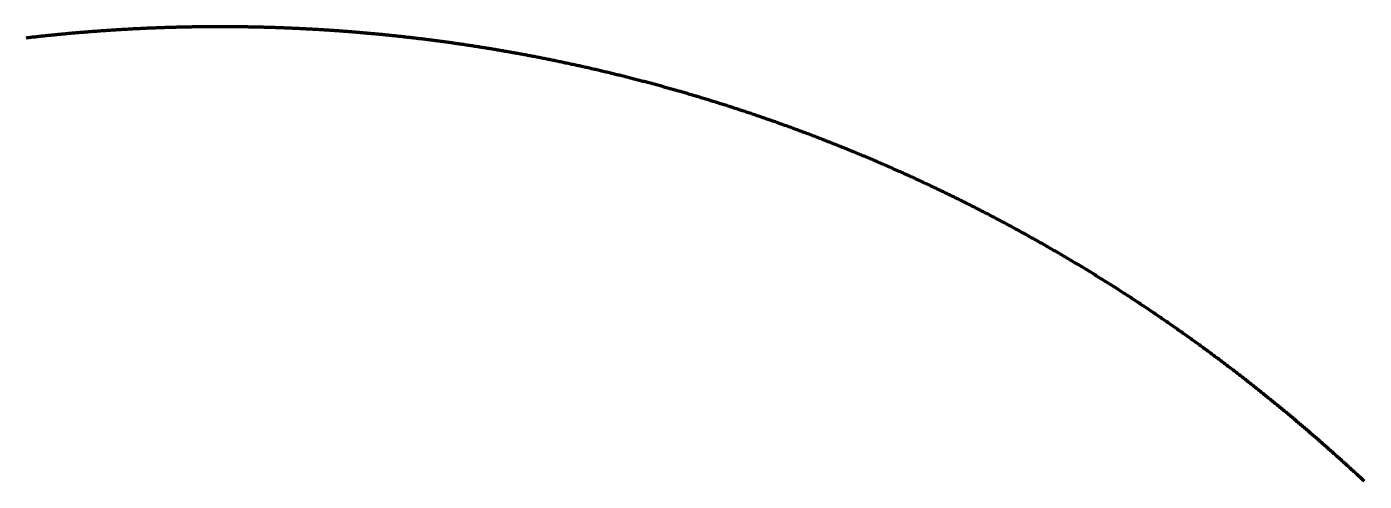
# Model space of a CAD drawing. Header units: metres. Extents: x 84843 to 90196, y 2281619 to 2289011.
# Drawn here: x 85365 to 85886, y 2288833 to 2289011 of the extents above; entities that cross this region are included whole.
import ezdxf

# ---------------------------------------------------------------- set-up
doc = ezdxf.new("R2010")
doc.units = ezdxf.units.M
doc.layers.add('Linje - 1', color=5, linetype='Continuous', lineweight=200)

msp = doc.modelspace()

# ---------------------------------------------------------------- linework, layer by layer
at = {"layer": 'Linje - 1'}
msp.add_polyline3d([(85886.52, 2288833.28, 10.96), (85886.15, 2288833.62, 10.97), (85885.78, 2288833.96, 10.98), (85885.41, 2288834.3, 10.99), (85885.04, 2288834.64, 11), (85884.68, 2288834.98, 11.01), (85884.31, 2288835.31, 11.02), (85883.94, 2288835.65, 11.03), (85883.57, 2288835.99, 11.05), (85883.2, 2288836.33, 11.06), (85882.83, 2288836.66, 11.07), (85882.46, 2288837, 11.08), (85882.09, 2288837.34, 11.09), (85881.72, 2288837.67, 11.1), (85881.35, 2288838.01, 11.11), (85880.98, 2288838.35, 11.13), (85880.61, 2288838.68, 11.14), (85880.24, 2288839.02, 11.15), (85879.87, 2288839.35, 11.16), (85879.5, 2288839.69, 11.17), (85879.13, 2288840.02, 11.18), (85878.76, 2288840.36, 11.19), (85878.39, 2288840.69, 11.21), (85878.01, 2288841.03, 11.22), (85877.64, 2288841.36, 11.23), (85877.27, 2288841.7, 11.24), (85876.9, 2288842.03, 11.25), (85876.53, 2288842.36, 11.27), (85876.15, 2288842.7, 11.28), (85875.78, 2288843.03, 11.29), (85875.41, 2288843.36, 11.3), (85875.04, 2288843.7, 11.31), (85874.66, 2288844.03, 11.33), (85874.29, 2288844.36, 11.34), (85873.91, 2288844.69, 11.35), (85873.54, 2288845.03, 11.36), (85873.17, 2288845.36, 11.38), (85872.79, 2288845.69, 11.39), (85872.42, 2288846.02, 11.4), (85872.04, 2288846.35, 11.41), (85871.67, 2288846.68, 11.43), (85871.29, 2288847.01, 11.44), (85870.92, 2288847.34, 11.45), (85870.54, 2288847.67, 11.46), (85870.17, 2288848, 11.48), (85869.79, 2288848.33, 11.49), (85869.42, 2288848.66, 11.5), (85869.04, 2288848.99, 11.52), (85868.66, 2288849.32, 11.53), (85868.29, 2288849.65, 11.54), (85867.91, 2288849.98, 11.55), (85867.53, 2288850.31, 11.57), (85867.15, 2288850.64, 11.58), (85866.78, 2288850.96, 11.59), (85866.4, 2288851.29, 11.61), (85866.02, 2288851.62, 11.62), (85865.64, 2288851.94, 11.63), (85865.26, 2288852.27, 11.65), (85864.89, 2288852.6, 11.66), (85864.51, 2288852.92, 11.67), (85864.13, 2288853.25, 11.69), (85863.75, 2288853.58, 11.7), (85863.37, 2288853.9, 11.71), (85862.99, 2288854.23, 11.73), (85862.61, 2288854.55, 11.74), (85862.23, 2288854.88, 11.75), (85861.85, 2288855.2, 11.77), (85861.47, 2288855.52, 11.78), (85861.09, 2288855.85, 11.79), (85860.71, 2288856.17, 11.81), (85860.32, 2288856.49, 11.82), (85859.94, 2288856.82, 11.84), (85859.56, 2288857.14, 11.85), (85859.18, 2288857.46, 11.86), (85858.8, 2288857.79, 11.88), (85858.41, 2288858.11, 11.89), (85858.03, 2288858.43, 11.91), (85857.65, 2288858.75, 11.92), (85857.26, 2288859.07, 11.93), (85856.88, 2288859.39, 11.95), (85856.5, 2288859.71, 11.96), (85856.11, 2288860.03, 11.98), (85855.73, 2288860.35, 11.99), (85855.34, 2288860.67, 12.01), (85854.96, 2288860.99, 12.02), (85854.57, 2288861.31, 12.03), (85854.19, 2288861.63, 12.05), (85853.8, 2288861.95, 12.06), (85853.42, 2288862.26, 12.08), (85853.03, 2288862.58, 12.09), (85852.64, 2288862.9, 12.11), (85852.26, 2288863.22, 12.12), (85851.87, 2288863.53, 12.14), (85851.48, 2288863.85, 12.15), (85851.1, 2288864.17, 12.17), (85850.71, 2288864.48, 12.18), (85850.32, 2288864.8, 12.2), (85849.93, 2288865.11, 12.21), (85849.54, 2288865.43, 12.23), (85849.16, 2288865.74, 12.24), (85848.77, 2288866.06, 12.26), (85848.38, 2288866.37, 12.27), (85847.99, 2288866.68, 12.29), (85847.6, 2288867, 12.3), (85847.21, 2288867.31, 12.32), (85846.82, 2288867.62, 12.33), (85846.43, 2288867.94, 12.35), (85846.04, 2288868.25, 12.36), (85845.65, 2288868.56, 12.38), (85845.26, 2288868.87, 12.39), (85844.87, 2288869.18, 12.41), (85844.47, 2288869.5, 12.42), (85844.08, 2288869.81, 12.44), (85843.69, 2288870.12, 12.45), (85843.3, 2288870.43, 12.47), (85842.91, 2288870.74, 12.49), (85842.51, 2288871.05, 12.5), (85842.12, 2288871.36, 12.52), (85841.73, 2288871.67, 12.53), (85841.33, 2288871.97, 12.55), (85840.94, 2288872.28, 12.56), (85840.55, 2288872.59, 12.58), (85840.15, 2288872.9, 12.6), (85839.76, 2288873.21, 12.61), (85839.36, 2288873.51, 12.63), (85838.97, 2288873.82, 12.64), (85838.57, 2288874.13, 12.66), (85838.18, 2288874.43, 12.68), (85837.78, 2288874.74, 12.69), (85837.39, 2288875.04, 12.71), (85836.99, 2288875.35, 12.73), (85836.6, 2288875.65, 12.74), (85836.2, 2288875.96, 12.76), (85835.8, 2288876.26, 12.78), (85835.41, 2288876.57, 12.79), (85835.01, 2288876.87, 12.81), (85834.61, 2288877.18, 12.82), (85834.21, 2288877.48, 12.84), (85833.82, 2288877.78, 12.86), (85833.42, 2288878.08, 12.87), (85833.02, 2288878.39, 12.89), (85832.62, 2288878.69, 12.91), (85832.22, 2288878.99, 12.92), (85831.82, 2288879.29, 12.94), (85831.43, 2288879.59, 12.96), (85831.03, 2288879.89, 12.98), (85830.63, 2288880.19, 12.99), (85830.23, 2288880.49, 13.01), (85829.83, 2288880.79, 13.03), (85829.43, 2288881.09, 13.04), (85829.03, 2288881.39, 13.06), (85828.62, 2288881.69, 13.08), (85828.22, 2288881.99, 13.1), (85827.82, 2288882.29, 13.11), (85827.42, 2288882.59, 13.13), (85827.02, 2288882.88, 13.15), (85826.62, 2288883.18, 13.16), (85826.21, 2288883.48, 13.18), (85825.81, 2288883.78, 13.2), (85825.41, 2288884.07, 13.22), (85825.01, 2288884.37, 13.23), (85824.6, 2288884.66, 13.25), (85824.2, 2288884.96, 13.27), (85823.8, 2288885.26, 13.29), (85823.39, 2288885.55, 13.3), (85822.99, 2288885.84, 13.32), (85822.59, 2288886.14, 13.34), (85822.18, 2288886.43, 13.36), (85821.78, 2288886.73, 13.38), (85821.37, 2288887.02, 13.39), (85820.97, 2288887.31, 13.41), (85820.56, 2288887.61, 13.43), (85820.16, 2288887.9, 13.45), (85819.75, 2288888.19, 13.47), (85819.34, 2288888.48, 13.48), (85818.94, 2288888.77, 13.5), (85818.53, 2288889.06, 13.52), (85818.12, 2288889.36, 13.54), (85817.72, 2288889.65, 13.56), (85817.31, 2288889.94, 13.58), (85816.9, 2288890.23, 13.59), (85816.49, 2288890.52, 13.61), (85816.09, 2288890.81, 13.63), (85815.68, 2288891.09, 13.65), (85815.27, 2288891.38, 13.67), (85814.86, 2288891.67, 13.69), (85814.45, 2288891.96, 13.71), (85814.04, 2288892.25, 13.72), (85813.64, 2288892.53, 13.74), (85813.23, 2288892.82, 13.76), (85812.82, 2288893.11, 13.78), (85812.41, 2288893.39, 13.8), (85812, 2288893.68, 13.82), (85811.59, 2288893.97, 13.84), (85811.18, 2288894.25, 13.86), (85810.77, 2288894.54, 13.87), (85810.35, 2288894.82, 13.89), (85809.94, 2288895.11, 13.91), (85809.53, 2288895.39, 13.93), (85809.12, 2288895.67, 13.95), (85808.71, 2288895.96, 13.97), (85808.3, 2288896.24, 13.99), (85807.88, 2288896.52, 14.01), (85807.47, 2288896.81, 14.03), (85807.06, 2288897.09, 14.05), (85806.65, 2288897.37, 14.07), (85806.23, 2288897.65, 14.09), (85805.82, 2288897.94, 14.11), (85805.41, 2288898.22, 14.13), (85804.99, 2288898.5, 14.15), (85804.58, 2288898.78, 14.16), (85804.16, 2288899.06, 14.18), (85803.75, 2288899.34, 14.2), (85803.34, 2288899.62, 14.22), (85802.92, 2288899.9, 14.24), (85802.51, 2288900.17, 14.26), (85802.09, 2288900.45, 14.28), (85801.68, 2288900.73, 14.3), (85801.26, 2288901.01, 14.32), (85800.84, 2288901.29, 14.34), (85800.43, 2288901.56, 14.36), (85800.01, 2288901.84, 14.38), (85799.59, 2288902.12, 14.4), (85799.18, 2288902.39, 14.42), (85798.76, 2288902.67, 14.44), (85798.34, 2288902.95, 14.46), (85797.93, 2288903.22, 14.48), (85797.51, 2288903.5, 14.51), (85797.09, 2288903.77, 14.53), (85796.67, 2288904.05, 14.55), (85796.26, 2288904.32, 14.57), (85795.84, 2288904.59, 14.59), (85795.42, 2288904.87, 14.61), (85795, 2288905.14, 14.63), (85794.58, 2288905.41, 14.65), (85794.16, 2288905.68, 14.67), (85793.74, 2288905.96, 14.69), (85793.32, 2288906.23, 14.71), (85792.9, 2288906.5, 14.73), (85792.48, 2288906.77, 14.75), (85792.06, 2288907.04, 14.77), (85791.64, 2288907.31, 14.79), (85791.22, 2288907.58, 14.82), (85790.8, 2288907.85, 14.84), (85790.38, 2288908.12, 14.86), (85789.96, 2288908.39, 14.88), (85789.54, 2288908.66, 14.9), (85789.11, 2288908.93, 14.92), (85788.69, 2288909.2, 14.94), (85788.27, 2288909.46, 14.96), (85787.85, 2288909.73, 14.98), (85787.42, 2288910, 15.01), (85787, 2288910.27, 15.03), (85786.58, 2288910.53, 15.05), (85786.16, 2288910.8, 15.07), (85785.73, 2288911.07, 15.09), (85785.31, 2288911.33, 15.11), (85784.88, 2288911.6, 15.14), (85784.46, 2288911.86, 15.16), (85784.04, 2288912.13, 15.18), (85783.61, 2288912.39, 15.2), (85783.19, 2288912.65, 15.22), (85782.76, 2288912.92, 15.24), (85782.34, 2288913.18, 15.27), (85781.91, 2288913.44, 15.29), (85781.49, 2288913.71, 15.31), (85781.06, 2288913.97, 15.33), (85780.64, 2288914.23, 15.35), (85780.21, 2288914.49, 15.38), (85779.78, 2288914.75, 15.4), (85779.36, 2288915.02, 15.42), (85778.93, 2288915.28, 15.44), (85778.5, 2288915.54, 15.46), (85778.08, 2288915.8, 15.49), (85777.65, 2288916.06, 15.51), (85777.22, 2288916.32, 15.53), (85776.79, 2288916.57, 15.55), (85776.37, 2288916.83, 15.58), (85775.94, 2288917.09, 15.6), (85775.51, 2288917.35, 15.62), (85775.08, 2288917.61, 15.64), (85774.65, 2288917.87, 15.67), (85774.22, 2288918.12, 15.69), (85773.79, 2288918.38, 15.71), (85773.37, 2288918.64, 15.73), (85772.94, 2288918.89, 15.76), (85772.51, 2288919.15, 15.78), (85772.08, 2288919.4, 15.8), (85771.65, 2288919.66, 15.82), (85771.22, 2288919.91, 15.85), (85770.79, 2288920.17, 15.87), (85770.36, 2288920.42, 15.89), (85769.92, 2288920.68, 15.91), (85769.49, 2288920.93, 15.94), (85769.06, 2288921.18, 15.96), (85768.63, 2288921.43, 15.98), (85768.2, 2288921.69, 16), (85767.77, 2288921.94, 16.03), (85767.34, 2288922.19, 16.05), (85766.9, 2288922.44, 16.07), (85766.47, 2288922.69, 16.09), (85766.04, 2288922.94, 16.12), (85765.61, 2288923.19, 16.14), (85765.17, 2288923.44, 16.16), (85764.74, 2288923.69, 16.18), (85764.31, 2288923.94, 16.21), (85763.87, 2288924.19, 16.23), (85763.44, 2288924.44, 16.25), (85763.01, 2288924.69, 16.27), (85762.57, 2288924.94, 16.3), (85762.14, 2288925.19, 16.32), (85761.7, 2288925.43, 16.34), (85761.27, 2288925.68, 16.36), (85760.83, 2288925.93, 16.39), (85760.4, 2288926.17, 16.41), (85759.96, 2288926.42, 16.43), (85759.53, 2288926.67, 16.45), (85759.09, 2288926.91, 16.48), (85758.66, 2288927.16, 16.5), (85758.22, 2288927.4, 16.52), (85757.78, 2288927.65, 16.54), (85757.35, 2288927.89, 16.57), (85756.91, 2288928.13, 16.59), (85756.47, 2288928.38, 16.61), (85756.04, 2288928.62, 16.63), (85755.6, 2288928.86, 16.66), (85755.16, 2288929.11, 16.68), (85754.73, 2288929.35, 16.7), (85754.29, 2288929.59, 16.72), (85753.85, 2288929.83, 16.75), (85753.41, 2288930.07, 16.77), (85752.97, 2288930.31, 16.79), (85752.54, 2288930.55, 16.81), (85752.1, 2288930.79, 16.84), (85751.66, 2288931.03, 16.86), (85751.22, 2288931.27, 16.88), (85750.78, 2288931.51, 16.9), (85750.34, 2288931.75, 16.93), (85749.9, 2288931.99, 16.95), (85749.46, 2288932.23, 16.97), (85749.02, 2288932.46, 16.99), (85748.58, 2288932.7, 17.02), (85748.14, 2288932.94, 17.04), (85747.7, 2288933.18, 17.06), (85747.26, 2288933.41, 17.08), (85746.82, 2288933.65, 17.11), (85746.38, 2288933.88, 17.13), (85745.94, 2288934.12, 17.15), (85745.5, 2288934.35, 17.17), (85745.05, 2288934.59, 17.2), (85744.61, 2288934.82, 17.22), (85744.17, 2288935.06, 17.24), (85743.73, 2288935.29, 17.26), (85743.29, 2288935.52, 17.29), (85742.84, 2288935.76, 17.31), (85742.4, 2288935.99, 17.33), (85741.96, 2288936.22, 17.35), (85741.52, 2288936.45, 17.38), (85741.07, 2288936.69, 17.4), (85740.63, 2288936.92, 17.42), (85740.19, 2288937.15, 17.44), (85739.74, 2288937.38, 17.47), (85739.3, 2288937.61, 17.49), (85738.85, 2288937.84, 17.51), (85738.41, 2288938.07, 17.53), (85737.97, 2288938.3, 17.56), (85737.52, 2288938.53, 17.58), (85737.08, 2288938.75, 17.6), (85736.63, 2288938.98, 17.62), (85736.19, 2288939.21, 17.65), (85735.74, 2288939.44, 17.67), (85735.3, 2288939.67, 17.69), (85734.85, 2288939.89, 17.71), (85734.4, 2288940.12, 17.74), (85733.96, 2288940.34, 17.76), (85733.51, 2288940.57, 17.78), (85733.07, 2288940.8, 17.8), (85732.62, 2288941.02, 17.83), (85732.17, 2288941.25, 17.85), (85731.73, 2288941.47, 17.87), (85731.28, 2288941.69, 17.89), (85730.83, 2288941.92, 17.92), (85730.38, 2288942.14, 17.94), (85729.94, 2288942.36, 17.96), (85729.49, 2288942.59, 17.98), (85729.04, 2288942.81, 18.01), (85728.59, 2288943.03, 18.03), (85728.15, 2288943.25, 18.05), (85727.7, 2288943.47, 18.07), (85727.25, 2288943.7, 18.1), (85726.8, 2288943.92, 18.12), (85726.35, 2288944.14, 18.14), (85725.9, 2288944.36, 18.16), (85725.45, 2288944.58, 18.19), (85725, 2288944.8, 18.21), (85724.55, 2288945.01, 18.23), (85724.1, 2288945.23, 18.25), (85723.65, 2288945.45, 18.28), (85723.2, 2288945.67, 18.3), (85722.75, 2288945.89, 18.32), (85722.3, 2288946.1, 18.34), (85721.85, 2288946.32, 18.37), (85721.4, 2288946.54, 18.39), (85720.95, 2288946.75, 18.41), (85720.5, 2288946.97, 18.43), (85720.05, 2288947.18, 18.46), (85719.6, 2288947.4, 18.48), (85719.15, 2288947.61, 18.5), (85718.7, 2288947.83, 18.52), (85718.24, 2288948.04, 18.55), (85717.79, 2288948.26, 18.57), (85717.34, 2288948.47, 18.59), (85716.89, 2288948.68, 18.61), (85716.43, 2288948.9, 18.64), (85715.98, 2288949.11, 18.66), (85715.53, 2288949.32, 18.68), (85715.08, 2288949.53, 18.7), (85714.62, 2288949.74, 18.73), (85714.17, 2288949.95, 18.75), (85713.72, 2288950.16, 18.77), (85713.26, 2288950.37, 18.79), (85712.81, 2288950.58, 18.82), (85712.35, 2288950.79, 18.84), (85711.9, 2288951, 18.86), (85711.45, 2288951.21, 18.88), (85710.99, 2288951.42, 18.91), (85710.54, 2288951.63, 18.93), (85710.08, 2288951.84, 18.95), (85709.63, 2288952.04, 18.97), (85709.17, 2288952.25, 19), (85708.72, 2288952.46, 19.02), (85708.26, 2288952.66, 19.04), (85707.81, 2288952.87, 19.06), (85707.35, 2288953.08, 19.09), (85706.89, 2288953.28, 19.11), (85706.44, 2288953.49, 19.13), (85705.98, 2288953.69, 19.15), (85705.53, 2288953.89, 19.18), (85705.07, 2288954.1, 19.2), (85704.61, 2288954.3, 19.22), (85704.16, 2288954.51, 19.24), (85703.7, 2288954.71, 19.27), (85703.24, 2288954.91, 19.29), (85702.78, 2288955.11, 19.31), (85702.33, 2288955.31, 19.33), (85701.87, 2288955.52, 19.36), (85701.41, 2288955.72, 19.38), (85700.95, 2288955.92, 19.4), (85700.49, 2288956.12, 19.42), (85700.04, 2288956.32, 19.45), (85699.58, 2288956.52, 19.47), (85699.12, 2288956.72, 19.49), (85698.66, 2288956.92, 19.51), (85698.2, 2288957.11, 19.54), (85697.74, 2288957.31, 19.56), (85697.28, 2288957.51, 19.58), (85696.82, 2288957.71, 19.6), (85696.37, 2288957.91, 19.63), (85695.91, 2288958.1, 19.65), (85695.45, 2288958.3, 19.67), (85694.99, 2288958.5, 19.69), (85694.53, 2288958.69, 19.72), (85694.07, 2288958.89, 19.74), (85693.61, 2288959.08, 19.76), (85693.14, 2288959.28, 19.78), (85692.68, 2288959.47, 19.81), (85692.22, 2288959.66, 19.83), (85691.76, 2288959.86, 19.85), (85691.3, 2288960.05, 19.87), (85690.84, 2288960.24, 19.9), (85690.38, 2288960.44, 19.92), (85689.92, 2288960.63, 19.94), (85689.46, 2288960.82, 19.96), (85688.99, 2288961.01, 19.99), (85688.53, 2288961.2, 20.01), (85688.07, 2288961.4, 20.03), (85687.61, 2288961.59, 20.05), (85687.14, 2288961.78, 20.08), (85686.68, 2288961.97, 20.1), (85686.22, 2288962.16, 20.12), (85685.76, 2288962.34, 20.14), (85685.29, 2288962.53, 20.17), (85684.83, 2288962.72, 20.19), (85684.37, 2288962.91, 20.21), (85683.9, 2288963.1, 20.23), (85683.44, 2288963.28, 20.26), (85682.98, 2288963.47, 20.28), (85682.51, 2288963.66, 20.3), (85682.05, 2288963.84, 20.32), (85681.58, 2288964.03, 20.35), (85681.12, 2288964.22, 20.37), (85680.66, 2288964.4, 20.39), (85680.19, 2288964.59, 20.41), (85679.73, 2288964.77, 20.44), (85679.26, 2288964.95, 20.46), (85678.8, 2288965.14, 20.48), (85678.33, 2288965.32, 20.5), (85677.87, 2288965.5, 20.53), (85677.4, 2288965.69, 20.55), (85676.93, 2288965.87, 20.57), (85676.47, 2288966.05, 20.59), (85676, 2288966.23, 20.62), (85675.54, 2288966.41, 20.64), (85675.07, 2288966.59, 20.66), (85674.6, 2288966.77, 20.68), (85674.14, 2288966.95, 20.71), (85673.67, 2288967.13, 20.73), (85673.2, 2288967.31, 20.75), (85672.74, 2288967.49, 20.77), (85672.27, 2288967.67, 20.8), (85671.8, 2288967.85, 20.82), (85671.34, 2288968.03, 20.84), (85670.87, 2288968.21, 20.86), (85670.4, 2288968.38, 20.89), (85669.93, 2288968.56, 20.91), (85669.47, 2288968.74, 20.93), (85669, 2288968.91, 20.95), (85668.53, 2288969.09, 20.98), (85668.06, 2288969.26, 21), (85667.59, 2288969.44, 21.02), (85667.12, 2288969.61, 21.04), (85666.66, 2288969.79, 21.07), (85666.19, 2288969.96, 21.09), (85665.72, 2288970.14, 21.11), (85665.25, 2288970.31, 21.13), (85664.78, 2288970.48, 21.16), (85664.31, 2288970.65, 21.18), (85663.84, 2288970.83, 21.2), (85663.37, 2288971, 21.22), (85662.9, 2288971.17, 21.25), (85662.43, 2288971.34, 21.27), (85661.96, 2288971.51, 21.29), (85661.49, 2288971.68, 21.31), (85661.02, 2288971.85, 21.34), (85660.55, 2288972.02, 21.36), (85660.08, 2288972.19, 21.38), (85659.61, 2288972.36, 21.4), (85659.14, 2288972.53, 21.43), (85658.67, 2288972.7, 21.45), (85658.2, 2288972.86, 21.47), (85657.73, 2288973.03, 21.49), (85657.26, 2288973.2, 21.52), (85656.79, 2288973.37, 21.54), (85656.31, 2288973.53, 21.56), (85655.84, 2288973.7, 21.58), (85655.37, 2288973.86, 21.61), (85654.9, 2288974.03, 21.63), (85654.43, 2288974.19, 21.65), (85653.95, 2288974.36, 21.67), (85653.48, 2288974.52, 21.7), (85653.01, 2288974.69, 21.72), (85652.54, 2288974.85, 21.74), (85652.06, 2288975.01, 21.76), (85651.59, 2288975.18, 21.79), (85651.12, 2288975.34, 21.81), (85650.65, 2288975.5, 21.83), (85650.17, 2288975.66, 21.85), (85649.7, 2288975.82, 21.88), (85649.23, 2288975.99, 21.9), (85648.75, 2288976.15, 21.92), (85648.28, 2288976.31, 21.94), (85647.81, 2288976.47, 21.97), (85647.33, 2288976.63, 21.99), (85646.86, 2288976.78, 22.01), (85646.38, 2288976.94, 22.03), (85645.91, 2288977.1, 22.06), (85645.43, 2288977.26, 22.08), (85644.96, 2288977.42, 22.1), (85644.49, 2288977.57, 22.12), (85644.01, 2288977.73, 22.15), (85643.54, 2288977.89, 22.17), (85643.06, 2288978.04, 22.19), (85642.59, 2288978.2, 22.21), (85642.11, 2288978.36, 22.24), (85641.64, 2288978.51, 22.26), (85641.16, 2288978.67, 22.28), (85640.68, 2288978.82, 22.3), (85640.21, 2288978.97, 22.33), (85639.73, 2288979.13, 22.35), (85639.26, 2288979.28, 22.37), (85638.78, 2288979.43, 22.39), (85638.3, 2288979.59, 22.42), (85637.83, 2288979.74, 22.44), (85637.35, 2288979.89, 22.46), (85636.88, 2288980.04, 22.48), (85636.4, 2288980.19, 22.51), (85635.92, 2288980.34, 22.53), (85635.45, 2288980.49, 22.55), (85634.97, 2288980.64, 22.57), (85634.49, 2288980.79, 22.6), (85634.01, 2288980.94, 22.62), (85633.54, 2288981.09, 22.64), (85633.06, 2288981.24, 22.66), (85632.58, 2288981.39, 22.69), (85632.1, 2288981.54, 22.71), (85631.63, 2288981.68, 22.73), (85631.15, 2288981.83, 22.75), (85630.67, 2288981.98, 22.78), (85630.19, 2288982.12, 22.8), (85629.71, 2288982.27, 22.82), (85629.24, 2288982.42, 22.84), (85628.76, 2288982.56, 22.87), (85628.28, 2288982.71, 22.89), (85627.8, 2288982.85, 22.91), (85627.32, 2288982.99, 22.93), (85626.84, 2288983.14, 22.96), (85626.36, 2288983.28, 22.98), (85625.88, 2288983.42, 23), (85625.41, 2288983.57, 23.02), (85624.93, 2288983.71, 23.05), (85624.45, 2288983.85, 23.07), (85623.97, 2288983.99, 23.09), (85623.49, 2288984.13, 23.11), (85623.01, 2288984.27, 23.14), (85622.53, 2288984.42, 23.16), (85622.05, 2288984.56, 23.18), (85621.57, 2288984.7, 23.2), (85621.09, 2288984.83, 23.23), (85620.61, 2288984.97, 23.25), (85620.13, 2288985.11, 23.27), (85619.65, 2288985.25, 23.29), (85619.17, 2288985.39, 23.32), (85618.68, 2288985.53, 23.34), (85618.2, 2288985.66, 23.36), (85617.72, 2288985.8, 23.38), (85617.24, 2288985.94, 23.41), (85616.76, 2288986.07, 23.43), (85616.28, 2288986.21, 23.45), (85615.8, 2288986.34, 23.47), (85615.32, 2288986.48, 23.5), (85614.83, 2288986.61, 23.52), (85614.35, 2288986.75, 23.54), (85613.87, 2288986.88, 23.56), (85613.39, 2288987.01, 23.59), (85612.91, 2288987.15, 23.61), (85612.43, 2288987.28, 23.63), (85611.94, 2288987.41, 23.65), (85611.46, 2288987.54, 23.68), (85610.98, 2288987.67, 23.7), (85610.5, 2288987.81, 23.72), (85610.01, 2288987.94, 23.74), (85609.53, 2288988.07, 23.77), (85609.05, 2288988.2, 23.79), (85608.57, 2288988.33, 23.81), (85608.08, 2288988.46, 23.83), (85607.6, 2288988.59, 23.86), (85607.12, 2288988.71, 23.88), (85606.63, 2288988.84, 23.9), (85606.15, 2288988.97, 23.92), (85605.67, 2288989.1, 23.95), (85605.18, 2288989.22, 23.97), (85604.7, 2288989.35, 23.99), (85604.21, 2288989.48, 24.01), (85603.73, 2288989.6, 24.04), (85603.25, 2288989.73, 24.06), (85602.76, 2288989.85, 24.08), (85602.28, 2288989.98, 24.1), (85601.79, 2288990.1, 24.13), (85601.31, 2288990.23, 24.15), (85600.83, 2288990.35, 24.17), (85600.34, 2288990.47, 24.19), (85599.86, 2288990.6, 24.22), (85599.37, 2288990.72, 24.24), (85598.89, 2288990.84, 24.26), (85598.4, 2288990.96, 24.28), (85597.92, 2288991.09, 24.31), (85597.43, 2288991.21, 24.33), (85596.95, 2288991.33, 24.35), (85596.46, 2288991.45, 24.37), (85595.98, 2288991.57, 24.4), (85595.49, 2288991.69, 24.42), (85595.01, 2288991.81, 24.44), (85594.52, 2288991.93, 24.46), (85594.03, 2288992.04, 24.49), (85593.55, 2288992.16, 24.51), (85593.06, 2288992.28, 24.53), (85592.58, 2288992.4, 24.55), (85592.09, 2288992.52, 24.58), (85591.6, 2288992.63, 24.6), (85591.12, 2288992.75, 24.62), (85590.63, 2288992.86, 24.64), (85590.14, 2288992.98, 24.67), (85589.66, 2288993.09, 24.69), (85589.17, 2288993.21, 24.71), (85588.68, 2288993.32, 24.73), (85588.2, 2288993.44, 24.76), (85587.71, 2288993.55, 24.78), (85587.22, 2288993.66, 24.8), (85586.74, 2288993.78, 24.82), (85586.25, 2288993.89, 24.85), (85585.76, 2288994, 24.87), (85585.27, 2288994.11, 24.89), (85584.79, 2288994.23, 24.91), (85584.3, 2288994.34, 24.94), (85583.81, 2288994.45, 24.96), (85583.32, 2288994.56, 24.98), (85582.84, 2288994.67, 25), (85582.35, 2288994.78, 25.03), (85581.86, 2288994.89, 25.05), (85581.37, 2288994.99, 25.07), (85580.88, 2288995.1, 25.09), (85580.4, 2288995.21, 25.12), (85579.91, 2288995.32, 25.14), (85579.42, 2288995.43, 25.16), (85578.93, 2288995.53, 25.18), (85578.44, 2288995.64, 25.21), (85577.95, 2288995.75, 25.23), (85577.47, 2288995.85, 25.25), (85576.98, 2288995.96, 25.27), (85576.49, 2288996.06, 25.3), (85576, 2288996.17, 25.32), (85575.51, 2288996.27, 25.34), (85575.02, 2288996.37, 25.36), (85574.53, 2288996.48, 25.39), (85574.04, 2288996.58, 25.41), (85573.55, 2288996.68, 25.43), (85573.06, 2288996.79, 25.45), (85572.57, 2288996.89, 25.48), (85572.09, 2288996.99, 25.5), (85571.6, 2288997.09, 25.52), (85571.11, 2288997.19, 25.54), (85570.62, 2288997.29, 25.57), (85570.13, 2288997.39, 25.59), (85569.64, 2288997.49, 25.61), (85569.15, 2288997.59, 25.63), (85568.66, 2288997.69, 25.66), (85568.17, 2288997.79, 25.68), (85567.68, 2288997.89, 25.7), (85567.19, 2288997.99, 25.72), (85566.69, 2288998.08, 25.75), (85566.2, 2288998.18, 25.77), (85565.71, 2288998.28, 25.79), (85565.22, 2288998.37, 25.81), (85564.73, 2288998.47, 25.84), (85564.24, 2288998.56, 25.86), (85563.75, 2288998.66, 25.88), (85563.26, 2288998.76, 25.9), (85562.77, 2288998.85, 25.93), (85562.28, 2288998.94, 25.95), (85561.79, 2288999.04, 25.97), (85561.3, 2288999.13, 25.99), (85560.8, 2288999.22, 26.02), (85560.31, 2288999.32, 26.04), (85559.82, 2288999.41, 26.06), (85559.33, 2288999.5, 26.08), (85558.84, 2288999.59, 26.11), (85558.35, 2288999.68, 26.13), (85557.85, 2288999.77, 26.15), (85557.36, 2288999.86, 26.17), (85556.87, 2288999.95, 26.2), (85556.38, 2289000.04, 26.22), (85555.89, 2289000.13, 26.24), (85555.4, 2289000.22, 26.26), (85554.9, 2289000.31, 26.29), (85554.41, 2289000.4, 26.31), (85553.92, 2289000.49, 26.33), (85553.43, 2289000.57, 26.35), (85552.93, 2289000.66, 26.38), (85552.44, 2289000.75, 26.4), (85551.95, 2289000.83, 26.42), (85551.46, 2289000.92, 26.44), (85550.96, 2289001, 26.47), (85550.47, 2289001.09, 26.49), (85549.98, 2289001.17, 26.51), (85549.49, 2289001.26, 26.53), (85548.99, 2289001.34, 26.56), (85548.5, 2289001.42, 26.58), (85548.01, 2289001.51, 26.6), (85547.51, 2289001.59, 26.62), (85547.02, 2289001.67, 26.65), (85546.53, 2289001.75, 26.67), (85546.03, 2289001.84, 26.69), (85545.54, 2289001.92, 26.71), (85545.05, 2289002, 26.74), (85544.55, 2289002.08, 26.76), (85544.06, 2289002.16, 26.78), (85543.57, 2289002.24, 26.8), (85543.07, 2289002.32, 26.83), (85542.58, 2289002.4, 26.85), (85542.09, 2289002.48, 26.87), (85541.59, 2289002.55, 26.89), (85541.1, 2289002.63, 26.92), (85540.6, 2289002.71, 26.94), (85540.11, 2289002.79, 26.96), (85539.62, 2289002.86, 26.98), (85539.12, 2289002.94, 27.01), (85538.63, 2289003.01, 27.03), (85538.13, 2289003.09, 27.05), (85537.64, 2289003.17, 27.07), (85537.14, 2289003.24, 27.1), (85536.65, 2289003.31, 27.12), (85536.16, 2289003.39, 27.14), (85535.66, 2289003.46, 27.16), (85535.17, 2289003.54, 27.19), (85534.67, 2289003.61, 27.21), (85534.18, 2289003.68, 27.23), (85533.68, 2289003.75, 27.25), (85533.19, 2289003.82, 27.28), (85532.69, 2289003.9, 27.3), (85532.2, 2289003.97, 27.32), (85531.7, 2289004.04, 27.34), (85531.21, 2289004.11, 27.37), (85530.71, 2289004.18, 27.39), (85530.22, 2289004.25, 27.41), (85529.72, 2289004.32, 27.43), (85529.23, 2289004.38, 27.46), (85528.73, 2289004.45, 27.48), (85528.24, 2289004.52, 27.5), (85527.74, 2289004.59, 27.52), (85527.24, 2289004.66, 27.55), (85526.75, 2289004.72, 27.57), (85526.25, 2289004.79, 27.59), (85525.76, 2289004.85, 27.61), (85525.26, 2289004.92, 27.64), (85524.77, 2289004.99, 27.66), (85524.27, 2289005.05, 27.68), (85523.78, 2289005.11, 27.7), (85523.28, 2289005.18, 27.73), (85522.78, 2289005.24, 27.75), (85522.29, 2289005.31, 27.77), (85521.79, 2289005.37, 27.79), (85521.3, 2289005.43, 27.82), (85520.8, 2289005.49, 27.84), (85520.3, 2289005.56, 27.86), (85519.81, 2289005.62, 27.88), (85519.31, 2289005.68, 27.91), (85518.81, 2289005.74, 27.93), (85518.32, 2289005.8, 27.95), (85517.82, 2289005.86, 27.97), (85517.32, 2289005.92, 28), (85516.83, 2289005.98, 28.02), (85516.33, 2289006.04, 28.04), (85515.84, 2289006.09, 28.06), (85515.34, 2289006.15, 28.09), (85514.84, 2289006.21, 28.11), (85514.35, 2289006.27, 28.13), (85513.85, 2289006.32, 28.15), (85513.35, 2289006.38, 28.18), (85512.85, 2289006.44, 28.2), (85512.36, 2289006.49, 28.22), (85511.86, 2289006.55, 28.24), (85511.36, 2289006.6, 28.27), (85510.87, 2289006.66, 28.29), (85510.37, 2289006.71, 28.31), (85509.87, 2289006.76, 28.33), (85509.38, 2289006.82, 28.36), (85508.88, 2289006.87, 28.38), (85508.38, 2289006.92, 28.4), (85507.88, 2289006.98, 28.42), (85507.39, 2289007.03, 28.45), (85506.89, 2289007.08, 28.47), (85506.39, 2289007.13, 28.49), (85505.89, 2289007.18, 28.51), (85505.4, 2289007.23, 28.54), (85504.9, 2289007.28, 28.56), (85504.4, 2289007.33, 28.58), (85503.9, 2289007.38, 28.6), (85503.41, 2289007.43, 28.63), (85502.91, 2289007.48, 28.65), (85502.41, 2289007.53, 28.67), (85501.91, 2289007.57, 28.69), (85501.42, 2289007.62, 28.72), (85500.92, 2289007.67, 28.74), (85500.42, 2289007.71, 28.76), (85499.92, 2289007.76, 28.78), (85499.42, 2289007.81, 28.81), (85498.93, 2289007.85, 28.83), (85498.43, 2289007.9, 28.85), (85497.93, 2289007.94, 28.87), (85497.43, 2289007.99, 28.9), (85496.93, 2289008.03, 28.92), (85496.44, 2289008.07, 28.94), (85495.94, 2289008.12, 28.96), (85495.44, 2289008.16, 28.99), (85494.94, 2289008.2, 29.01), (85494.44, 2289008.24, 29.03), (85493.95, 2289008.28, 29.05), (85493.45, 2289008.32, 29.08), (85492.95, 2289008.37, 29.1), (85492.45, 2289008.41, 29.12), (85491.95, 2289008.45, 29.14), (85491.45, 2289008.49, 29.17), (85490.96, 2289008.52, 29.19), (85490.46, 2289008.56, 29.21), (85489.96, 2289008.6, 29.23), (85489.46, 2289008.64, 29.26), (85488.96, 2289008.68, 29.28), (85488.46, 2289008.72, 29.3), (85487.96, 2289008.75, 29.32), (85487.47, 2289008.79, 29.35), (85486.97, 2289008.82, 29.37), (85486.47, 2289008.86, 29.39), (85485.97, 2289008.9, 29.41), (85485.47, 2289008.93, 29.44), (85484.97, 2289008.97, 29.46), (85484.47, 2289009, 29.48), (85483.97, 2289009.03, 29.5), (85483.47, 2289009.07, 29.53), (85482.98, 2289009.1, 29.55), (85482.48, 2289009.13, 29.57), (85481.98, 2289009.17, 29.59), (85481.48, 2289009.2, 29.62), (85480.98, 2289009.23, 29.64), (85480.48, 2289009.26, 29.66), (85479.98, 2289009.29, 29.68), (85479.48, 2289009.32, 29.71), (85478.98, 2289009.35, 29.73), (85478.48, 2289009.38, 29.75), (85477.99, 2289009.41, 29.77), (85477.49, 2289009.44, 29.8), (85476.99, 2289009.47, 29.82), (85476.49, 2289009.5, 29.84), (85475.99, 2289009.52, 29.86), (85475.49, 2289009.55, 29.89), (85474.99, 2289009.58, 29.91), (85474.49, 2289009.6, 29.93), (85473.99, 2289009.63, 29.95), (85473.49, 2289009.66, 29.98), (85472.99, 2289009.68, 30), (85472.49, 2289009.71, 30.02), (85471.99, 2289009.73, 30.04), (85471.49, 2289009.76, 30.07), (85471, 2289009.78, 30.09), (85470.5, 2289009.8, 30.11), (85470, 2289009.83, 30.13), (85469.5, 2289009.85, 30.16), (85469, 2289009.87, 30.18), (85468.5, 2289009.89, 30.2), (85468, 2289009.91, 30.22), (85467.5, 2289009.94, 30.25), (85467, 2289009.96, 30.27), (85466.5, 2289009.98, 30.29), (85466, 2289010, 30.31), (85465.5, 2289010.02, 30.34), (85465, 2289010.04, 30.36), (85464.5, 2289010.05, 30.38), (85464, 2289010.07, 30.4), (85463.5, 2289010.09, 30.43), (85463, 2289010.11, 30.45), (85462.5, 2289010.13, 30.47), (85462, 2289010.14, 30.49), (85461.5, 2289010.16, 30.52), (85461, 2289010.18, 30.54), (85460.5, 2289010.19, 30.56), (85460, 2289010.21, 30.58), (85459.5, 2289010.22, 30.61), (85459, 2289010.24, 30.63), (85458.5, 2289010.25, 30.65), (85458, 2289010.27, 30.67), (85457.5, 2289010.28, 30.7), (85457.01, 2289010.29, 30.72), (85456.51, 2289010.3, 30.74), (85456.01, 2289010.32, 30.76), (85455.51, 2289010.33, 30.79), (85455.01, 2289010.34, 30.81), (85454.51, 2289010.35, 30.83), (85454.01, 2289010.36, 30.85), (85453.51, 2289010.37, 30.88), (85453.01, 2289010.38, 30.9), (85452.51, 2289010.39, 30.92), (85452.01, 2289010.4, 30.94), (85451.51, 2289010.41, 30.97), (85451.01, 2289010.42, 30.99), (85450.51, 2289010.43, 31.01), (85450.01, 2289010.44, 31.03), (85449.51, 2289010.44, 31.06), (85449.01, 2289010.45, 31.08), (85448.51, 2289010.46, 31.1), (85448.01, 2289010.46, 31.12), (85447.51, 2289010.47, 31.15), (85447.01, 2289010.47, 31.17), (85446.51, 2289010.48, 31.19), (85446.01, 2289010.48, 31.21), (85445.51, 2289010.49, 31.24), (85445.01, 2289010.49, 31.26), (85444.51, 2289010.49, 31.28), (85444.01, 2289010.5, 31.3), (85443.51, 2289010.5, 31.33), (85443.01, 2289010.5, 31.35), (85442.51, 2289010.5, 31.37), (85442.01, 2289010.51, 31.39), (85441.51, 2289010.51, 31.42), (85441.01, 2289010.51, 31.44), (85440.51, 2289010.51, 31.46), (85440.01, 2289010.51, 31.48), (85439.51, 2289010.51, 31.51), (85439.01, 2289010.51, 31.53), (85438.51, 2289010.51, 31.55), (85438.01, 2289010.51, 31.57), (85437.51, 2289010.5, 31.6), (85437.01, 2289010.5, 31.62), (85436.51, 2289010.5, 31.64), (85436.01, 2289010.5, 31.66), (85435.51, 2289010.49, 31.69), (85435.01, 2289010.49, 31.71), (85434.51, 2289010.48, 31.73), (85434.01, 2289010.48, 31.75), (85433.51, 2289010.47, 31.78), (85433.01, 2289010.47, 31.8), (85432.51, 2289010.46, 31.82), (85432.01, 2289010.46, 31.84), (85431.51, 2289010.45, 31.87), (85431.01, 2289010.44, 31.89), (85430.51, 2289010.44, 31.91), (85430.01, 2289010.43, 31.93), (85429.51, 2289010.42, 31.96), (85429.01, 2289010.41, 31.98), (85428.51, 2289010.4, 32), (85428.01, 2289010.39, 32.02), (85427.51, 2289010.39, 32.05), (85427.01, 2289010.38, 32.07), (85426.51, 2289010.36, 32.09), (85426.01, 2289010.35, 32.11), (85425.51, 2289010.34, 32.14), (85425.01, 2289010.33, 32.16), (85424.51, 2289010.32, 32.18), (85424.01, 2289010.31, 32.2), (85423.51, 2289010.29, 32.23), (85423.01, 2289010.28, 32.25), (85422.51, 2289010.27, 32.27), (85422.01, 2289010.25, 32.29), (85421.51, 2289010.24, 32.32), (85421.01, 2289010.23, 32.34), (85420.51, 2289010.21, 32.36), (85420.01, 2289010.2, 32.38), (85419.51, 2289010.18, 32.41), (85419.01, 2289010.16, 32.43), (85418.51, 2289010.15, 32.45), (85418.01, 2289010.13, 32.47), (85417.51, 2289010.11, 32.5), (85417.01, 2289010.1, 32.52), (85416.51, 2289010.08, 32.54), (85416.01, 2289010.06, 32.56), (85415.51, 2289010.04, 32.59), (85415.01, 2289010.02, 32.61), (85414.51, 2289010, 32.63), (85414.01, 2289009.98, 32.65), (85413.51, 2289009.96, 32.68), (85413.01, 2289009.94, 32.7), (85412.52, 2289009.92, 32.72), (85412.02, 2289009.9, 32.74), (85411.52, 2289009.88, 32.77), (85411.02, 2289009.85, 32.79), (85410.52, 2289009.83, 32.81), (85410.02, 2289009.81, 32.83), (85409.52, 2289009.78, 32.86), (85409.02, 2289009.76, 32.88), (85408.52, 2289009.74, 32.9), (85408.02, 2289009.71, 32.92), (85407.52, 2289009.69, 32.95), (85407.02, 2289009.66, 32.97), (85406.52, 2289009.64, 32.99), (85406.02, 2289009.61, 33.01), (85405.52, 2289009.58, 33.04), (85405.02, 2289009.56, 33.06), (85404.52, 2289009.53, 33.08), (85404.03, 2289009.5, 33.1), (85403.53, 2289009.47, 33.13), (85403.03, 2289009.44, 33.15), (85402.53, 2289009.42, 33.17), (85402.03, 2289009.39, 33.19), (85401.53, 2289009.36, 33.22), (85401.03, 2289009.33, 33.24), (85400.53, 2289009.3, 33.26), (85400.03, 2289009.27, 33.28), (85399.53, 2289009.24, 33.31), (85399.03, 2289009.2, 33.33), (85398.54, 2289009.17, 33.35), (85398.04, 2289009.14, 33.37), (85397.54, 2289009.11, 33.4), (85397.04, 2289009.07, 33.42), (85396.54, 2289009.04, 33.44), (85396.04, 2289009.01, 33.46), (85395.54, 2289008.97, 33.49), (85395.04, 2289008.94, 33.51), (85394.54, 2289008.9, 33.53), (85394.05, 2289008.87, 33.55), (85393.55, 2289008.83, 33.58), (85393.05, 2289008.8, 33.6), (85392.55, 2289008.76, 33.62), (85392.05, 2289008.72, 33.64), (85391.55, 2289008.69, 33.67), (85391.05, 2289008.65, 33.69), (85390.56, 2289008.61, 33.71), (85390.06, 2289008.57, 33.73), (85389.56, 2289008.53, 33.76), (85389.06, 2289008.49, 33.78), (85388.56, 2289008.45, 33.8), (85388.06, 2289008.41, 33.82), (85387.56, 2289008.37, 33.85), (85387.07, 2289008.33, 33.87), (85386.57, 2289008.29, 33.89), (85386.07, 2289008.25, 33.91), (85385.57, 2289008.21, 33.94), (85385.07, 2289008.17, 33.96), (85384.58, 2289008.12, 33.98), (85384.08, 2289008.08, 34), (85383.58, 2289008.04, 34.03), (85383.08, 2289007.99, 34.05), (85382.58, 2289007.95, 34.07), (85382.08, 2289007.91, 34.09), (85381.59, 2289007.86, 34.12), (85381.09, 2289007.82, 34.14), (85380.59, 2289007.77, 34.16), (85380.09, 2289007.72, 34.18), (85379.6, 2289007.68, 34.21), (85379.1, 2289007.63, 34.23), (85378.6, 2289007.58, 34.25), (85378.1, 2289007.54, 34.27), (85377.6, 2289007.49, 34.3), (85377.11, 2289007.44, 34.32), (85376.61, 2289007.39, 34.34), (85376.11, 2289007.34, 34.36), (85375.61, 2289007.29, 34.39), (85375.12, 2289007.24, 34.41), (85374.62, 2289007.19, 34.43), (85374.12, 2289007.14, 34.45), (85373.62, 2289007.09, 34.48), (85373.13, 2289007.04, 34.5), (85372.63, 2289006.99, 34.52), (85372.13, 2289006.93, 34.54), (85371.63, 2289006.88, 34.57), (85371.14, 2289006.83, 34.59), (85370.64, 2289006.78, 34.61), (85370.14, 2289006.72, 34.63), (85369.65, 2289006.67, 34.66), (85369.15, 2289006.61, 34.68), (85368.65, 2289006.56, 34.7), (85368.16, 2289006.5, 34.72), (85367.66, 2289006.45, 34.75), (85367.16, 2289006.39, 34.77), (85366.66, 2289006.34, 34.79), (85366.17, 2289006.28, 34.81), (85365.67, 2289006.22, 34.84), (85365.17, 2289006.16, 34.86), (85364.68, 2289006.11, 34.88)], dxfattribs=at)

doc.saveas('drawing.dxf')
